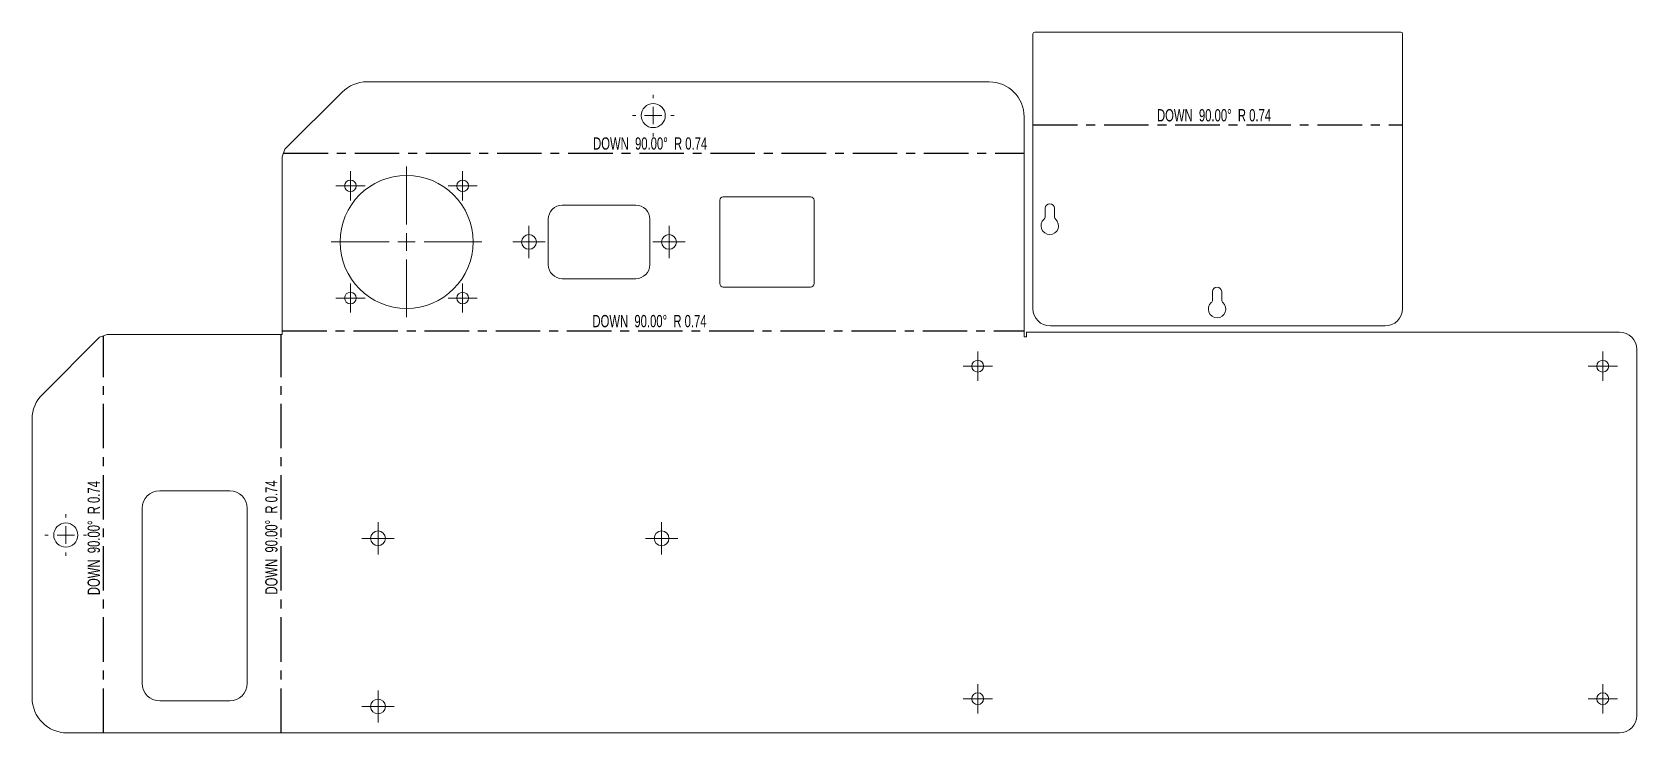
# Model space of a CAD drawing. Header units: millimetres. Extents: x 3 to 461, y 2 to 202.
import ezdxf

# ---------------------------------------------------------------- set-up
doc = ezdxf.new("R2010")
doc.units = ezdxf.units.MM
doc.linetypes.add('CENTERX2', pattern=[20.32, 12.7, -2.54, 2.54, -2.54])
doc.styles.add('SLDTEXTSTYLE0', font='TXT', dxfattribs={"width": 0.6875})

# ---------------------------------------------------------------- blocks, each defined once
blk = doc.blocks.new('SW_CENTERMARKSYMBOL_0')
at = {"color": 0, "linetype": 'Continuous', "lineweight": 0}
for p, q in [((-2.5, 0), (-4.2, 0)), ((0, 0), (-2.5, 0)), ((0, 2.5), (0, 4.2)), ((0, 0), (0, 2.5)), ((0, 0), (0, -2.5)), ((0, 0), (2.5, 0)), ((2.5, 0), (4.2, 0)), ((0, -2.5), (0, -4.2))]:
    blk.add_line(p, q, dxfattribs=at)
blk = doc.blocks.new('SW_CENTERMARKSYMBOL_1')
at = {"color": 0, "linetype": 'Continuous', "lineweight": 0}
for p, q in [((-2.5, 0), (-4.2, 0)), ((0, 0), (-2.5, 0)), ((0, 2.5), (0, 4.2)), ((0, 0), (0, 2.5)), ((0, 0), (0, -2.5)), ((0, 0), (2.5, 0)), ((2.5, 0), (4.2, 0)), ((0, -2.5), (0, -4.2))]:
    blk.add_line(p, q, dxfattribs=at)
blk = doc.blocks.new('SW_CENTERMARKSYMBOL_2')
at = {"color": 0, "linetype": 'Continuous', "lineweight": 0}
for p, q in [((-2.5, 0), (-4.2, 0)), ((0, 0), (-2.5, 0)), ((0, 2.5), (0, 4.2)), ((0, 0), (0, 2.5)), ((0, 0), (0, -2.5)), ((0, 0), (2.5, 0)), ((2.5, 0), (4.2, 0)), ((0, -2.5), (0, -4.2))]:
    blk.add_line(p, q, dxfattribs=at)
blk = doc.blocks.new('SW_CENTERMARKSYMBOL_3')
at = {"color": 0, "linetype": 'Continuous', "lineweight": 0}
for p, q in [((-2.5, 0), (-4.2, 0)), ((0, 0), (-2.5, 0)), ((0, 2.5), (0, 4.2)), ((0, 0), (0, 2.5)), ((0, 0), (0, -2.5)), ((0, 0), (2.5, 0)), ((2.5, 0), (4.2, 0)), ((0, -2.5), (0, -4.2))]:
    blk.add_line(p, q, dxfattribs=at)
blk = doc.blocks.new('SW_CENTERMARKSYMBOL_4')
at = {"color": 0, "linetype": 'Continuous', "lineweight": 0}
for p, q in [((0, 2.5), (0, 4.61)), ((-2.5, 0), (-4.61, 0)), ((0, 0), (-2.5, 0)), ((0, 0), (0, 2.5)), ((0, 0), (0, -2.5)), ((0, 0), (2.5, 0)), ((2.5, 0), (4.61, 0)), ((0, -2.5), (0, -4.61))]:
    blk.add_line(p, q, dxfattribs=at)
blk = doc.blocks.new('SW_CENTERMARKSYMBOL_5')
at = {"color": 0, "linetype": 'Continuous', "lineweight": 0}
for p, q in [((0, 2.5), (0, 4.61)), ((-2.5, 0), (-4.61, 0)), ((0, 0), (-2.5, 0)), ((0, 0), (0, 2.5)), ((0, 0), (0, -2.5)), ((0, 0), (2.5, 0)), ((2.5, 0), (4.61, 0)), ((0, -2.5), (0, -4.61))]:
    blk.add_line(p, q, dxfattribs=at)
blk = doc.blocks.new('SW_CENTERMARKSYMBOL_6')
at = {"color": 0, "linetype": 'Continuous', "lineweight": 0}
for p, q in [((0, 2.5), (0, 4.61)), ((-2.5, 0), (-4.61, 0)), ((0, 0), (-2.5, 0)), ((0, 0), (0, 2.5)), ((0, 0), (0, -2.5)), ((0, 0), (2.5, 0)), ((2.5, 0), (4.61, 0)), ((0, -2.5), (0, -4.61))]:
    blk.add_line(p, q, dxfattribs=at)
blk = doc.blocks.new('SW_CENTERMARKSYMBOL_7')
at = {"color": 0, "linetype": 'Continuous', "lineweight": 0}
for p, q in [((0, 5), (0, 5.95)), ((-5, 0), (-5.95, 0)), ((0, 0), (-2.5, 0)), ((0, 0), (0, 2.5)), ((0, 0), (0, -2.5)), ((0, 0), (2.5, 0)), ((5, 0), (5.95, 0)), ((0, -5), (0, -5.95))]:
    blk.add_line(p, q, dxfattribs=at)
blk = doc.blocks.new('SW_CENTERMARKSYMBOL_8')
at = {"color": 0, "linetype": 'Continuous', "lineweight": 0}
for p, q in [((0, 5), (0, 5.95)), ((-5, 0), (-5.95, 0)), ((0, 0), (-2.5, 0)), ((0, 0), (0, 2.5)), ((0, 0), (0, -2.5)), ((0, 0), (2.5, 0)), ((5, 0), (5.95, 0)), ((0, -5), (0, -5.95))]:
    blk.add_line(p, q, dxfattribs=at)
blk = doc.blocks.new('SW_CENTERMARKSYMBOL_9')
at = {"color": 0, "linetype": 'Continuous', "lineweight": 0}
for p, q in [((0, 5), (0, 21.5)), ((-5, 0), (-21.5, 0)), ((0, 0), (-2.5, 0)), ((0, 0), (0, 2.5)), ((0, 0), (0, -2.5)), ((0, 0), (2.5, 0)), ((5, 0), (21.5, 0)), ((0, -5), (0, -21.5))]:
    blk.add_line(p, q, dxfattribs=at)
blk = doc.blocks.new('SW_CENTERMARKSYMBOL_10')
at = {"color": 0, "linetype": 'Continuous', "lineweight": 0}
for p, q in [((-2.5, 0), (-4.165, 0)), ((0, 0), (-2.5, 0)), ((0, 2.5), (0, 4.165)), ((0, 0), (0, 2.5)), ((0, 0), (0, -2.5)), ((0, 0), (2.5, 0)), ((2.5, 0), (4.165, 0)), ((0, -2.5), (0, -4.165))]:
    blk.add_line(p, q, dxfattribs=at)
blk = doc.blocks.new('SW_CENTERMARKSYMBOL_11')
at = {"color": 0, "linetype": 'Continuous', "lineweight": 0}
for p, q in [((-2.5, 0), (-4.165, 0)), ((0, 0), (-2.5, 0)), ((0, 2.5), (0, 4.165)), ((0, 0), (0, 2.5)), ((0, 0), (0, -2.5)), ((0, 0), (2.5, 0)), ((2.5, 0), (4.165, 0)), ((0, -2.5), (0, -4.165))]:
    blk.add_line(p, q, dxfattribs=at)
blk = doc.blocks.new('SW_CENTERMARKSYMBOL_12')
at = {"color": 0, "linetype": 'Continuous', "lineweight": 0}
for p, q in [((-2.5, 0), (-4.165, 0)), ((0, 0), (-2.5, 0)), ((0, 2.5), (0, 4.165)), ((0, 0), (0, 2.5)), ((0, 0), (0, -2.5)), ((0, 0), (2.5, 0)), ((2.5, 0), (4.165, 0)), ((0, -2.5), (0, -4.165))]:
    blk.add_line(p, q, dxfattribs=at)
blk = doc.blocks.new('SW_CENTERMARKSYMBOL_13')
at = {"color": 0, "linetype": 'Continuous', "lineweight": 0}
for p, q in [((0, 2.5), (0, 4.61)), ((-2.5, 0), (-4.61, 0)), ((0, 0), (-2.5, 0)), ((0, 0), (0, 2.5)), ((0, 0), (0, -2.5)), ((0, 0), (2.5, 0)), ((2.5, 0), (4.61, 0)), ((0, -2.5), (0, -4.61))]:
    blk.add_line(p, q, dxfattribs=at)
blk = doc.blocks.new('SW_CENTERMARKSYMBOL_14')
at = {"color": 0, "linetype": 'Continuous', "lineweight": 0}
for p, q in [((0, 2.5), (0, 4.61)), ((-2.5, 0), (-4.61, 0)), ((0, 0), (-2.5, 0)), ((0, 0), (0, 2.5)), ((0, 0), (0, -2.5)), ((0, 0), (2.5, 0)), ((2.5, 0), (4.61, 0)), ((0, -2.5), (0, -4.61))]:
    blk.add_line(p, q, dxfattribs=at)
blk = doc.blocks.new('SW_CENTERMARKSYMBOL_15')
at = {"color": 0, "linetype": 'Continuous', "lineweight": 0}
for p, q in [((-2.5, 0), (-4.165, 0)), ((0, 0), (-2.5, 0)), ((0, 2.5), (0, 4.165)), ((0, 0), (0, 2.5)), ((0, 0), (0, -2.5)), ((0, 0), (2.5, 0)), ((2.5, 0), (4.165, 0)), ((0, -2.5), (0, -4.165))]:
    blk.add_line(p, q, dxfattribs=at)

msp = doc.modelspace()

# ---------------------------------------------------------------- linework, layer by layer
at = {"color": 7, "linetype": 'Continuous', "lineweight": 15}
for p, q in [((288.74, 201.88), (288.74, 123.44)), ((393.8, 202.38), (289.24, 202.38)), ((394.3, 123.44), (394.3, 201.88)), ((276.22, 188.18), (98.52, 188.18)), ((91.45, 185.25), (75.11, 168.91)), ((286.22, 115.32), (286.22, 178.18)), ((75.11, 168.91), (74.37, 166.71)), ((74.37, 166.71), (74.37, 115.98)), ((175.32, 152.95), (154.32, 152.95)), ((199.32, 130.55), (199.32, 154.35)), ((200.32, 155.35), (225.22, 155.35)), ((226.22, 130.55), (226.22, 154.35)), ((292.24, 149.69), (292.24, 152.06)), ((294.87, 149.69), (294.87, 152.06)), ((150.32, 148.95), (150.32, 135.95)), ((179.32, 148.95), (179.32, 135.95)), ((175.32, 131.95), (154.32, 131.95)), ((200.32, 129.55), (225.22, 129.55)), ((340.02, 125.88), (340.02, 128.26)), ((342.65, 125.88), (342.65, 128.26)), ((22.18, 115.25), (5.85, 98.91)), ((24.38, 115.98), (22.18, 115.25)), ((74.37, 115.98), (24.38, 115.98)), ((286.89, 115.32), (286.22, 115.32)), ((286.89, 116.72), (286.89, 115.32)), ((456.22, 116.72), (286.89, 116.72)), ((293.74, 118.44), (389.3, 118.44)), ((461.22, 7.22), (461.22, 111.72)), ((2.92, 91.84), (2.92, 12.22)), ((59.35, 71.37), (39.35, 71.37)), ((34.35, 66.37), (34.35, 16.37)), ((64.35, 16.37), (64.35, 66.37)), ((39.35, 11.37), (59.35, 11.37)), ((12.92, 2.22), (456.22, 2.22))]:
    msp.add_line(p, q, dxfattribs=at)
at = {"color": 7, "linetype": 'CENTERX2'}
for p, q in [((288.74, 175.87), (394.3, 175.87)), ((74.74, 167.81), (286.22, 167.81)), ((23.28, 2.22), (23.28, 115.61)), ((74.01, 2.22), (74.01, 115.98)), ((74.37, 117.08), (286.22, 117.08))]:
    msp.add_line(p, q, dxfattribs=at)
at = {"color": 7, "linetype": 'Continuous', "lineweight": 15}
for centre, radius in [((180.3, 178.54), 3.45), ((109.86, 142.45), 19), ((93.83, 158.47), 1.66), ((125.88, 158.47), 1.66), ((144.82, 142.45), 2.11), ((184.82, 142.45), 2.11), ((93.83, 126.42), 1.66), ((125.88, 126.42), 1.67), ((272.97, 106.97), 1.7), ((451.47, 106.97), 1.7), ((12.55, 58.73), 3.45), ((101.71, 57.79), 2.11), ((182.68, 57.79), 2.11), ((101.71, 9.76), 2.11), ((272.97, 11.97), 1.7), ((451.47, 11.97), 1.7)]:
    msp.add_circle(centre, radius, dxfattribs=at)
for centre, radius, start, end in [((289.24, 201.88), 0.5, 90, 180), ((393.8, 201.88), 0.5, 0, 90), ((98.52, 178.18), 10, 90, 135), ((276.22, 178.18), 10, 0, 90), ((154.32, 148.95), 4, 90, 180), ((175.32, 148.95), 4, 0, 90), ((200.32, 154.35), 1, 90, 180), ((225.22, 154.35), 1, 0, 90), ((293.56, 152.06), 1.31, 0, 180), ((293.56, 147.06), 2.5, 131.3544, 48.6456), ((291.24, 149.69), 1, 311.3544, 0), ((295.87, 149.69), 1, 180, 228.6456), ((154.32, 135.95), 4, 180, 270), ((175.32, 135.95), 4, 270, 0), ((200.32, 130.55), 1, 180, 270), ((225.22, 130.55), 1, 270, 0), ((341.33, 128.26), 1.31, 0, 180), ((341.33, 123.26), 2.5, 131.3544, 48.6456), ((339.02, 125.88), 1, 311.3544, 0), ((343.65, 125.88), 1, 180, 228.6456), ((293.74, 123.44), 5, 180, 270), ((389.3, 123.44), 5, 270, 0), ((456.22, 111.72), 5, 0, 90), ((12.92, 91.84), 10, 135, 180), ((39.35, 66.37), 5, 90, 180), ((59.35, 66.37), 5, 0, 90), ((39.35, 16.37), 5, 180, 270), ((59.35, 16.37), 5, 270, 0), ((12.92, 12.22), 10, 180, 270), ((456.22, 7.22), 5, 270, 0)]:
    msp.add_arc(centre, radius, start, end, dxfattribs=at)

# ---------------------------------------------------------------- block references
at = {"color": 7, "linetype": 'Continuous', "lineweight": 0}
for name, p in [('SW_CENTERMARKSYMBOL_8', (180.3, 178.54)), ('SW_CENTERMARKSYMBOL_9', (109.86, 142.45)), ('SW_CENTERMARKSYMBOL_10', (93.83, 158.47)), ('SW_CENTERMARKSYMBOL_11', (125.88, 158.47)), ('SW_CENTERMARKSYMBOL_13', (144.82, 142.45)), ('SW_CENTERMARKSYMBOL_14', (184.82, 142.45)), ('SW_CENTERMARKSYMBOL_12', (93.83, 126.42)), ('SW_CENTERMARKSYMBOL_15', (125.88, 126.42)), ('SW_CENTERMARKSYMBOL_3', (272.97, 106.97)), ('SW_CENTERMARKSYMBOL_0', (451.47, 106.97)), ('SW_CENTERMARKSYMBOL_7', (12.55, 58.73)), ('SW_CENTERMARKSYMBOL_5', (101.71, 57.79)), ('SW_CENTERMARKSYMBOL_4', (182.68, 57.79)), ('SW_CENTERMARKSYMBOL_6', (101.71, 9.76)), ('SW_CENTERMARKSYMBOL_2', (272.97, 11.97)), ('SW_CENTERMARKSYMBOL_1', (451.47, 11.97))]:
    msp.add_blockref(name, p, dxfattribs=at)

# ---------------------------------------------------------------- texts
at = {"color": 7, "linetype": 'Continuous', "lineweight": 0, "char_height": 3.5, "attachment_point": 2, "style": 'SLDTEXTSTYLE0'}
for insert in [(340.46, 180.38), (179.42, 172.32), (179.24, 121.59)]:
    msp.add_mtext('DOWN  90.00°  R 0.74', dxfattribs=dict(at, insert=insert))
at = {"color": 7, "linetype": 'Continuous', "lineweight": 0, "char_height": 3.5, "attachment_point": 2, "rotation": 90, "style": 'SLDTEXTSTYLE0'}
for insert in [(18.77, 57.86), (69.5, 58.04)]:
    msp.add_mtext('DOWN  90.00°  R 0.74', dxfattribs=dict(at, insert=insert))

doc.saveas('drawing.dxf')
